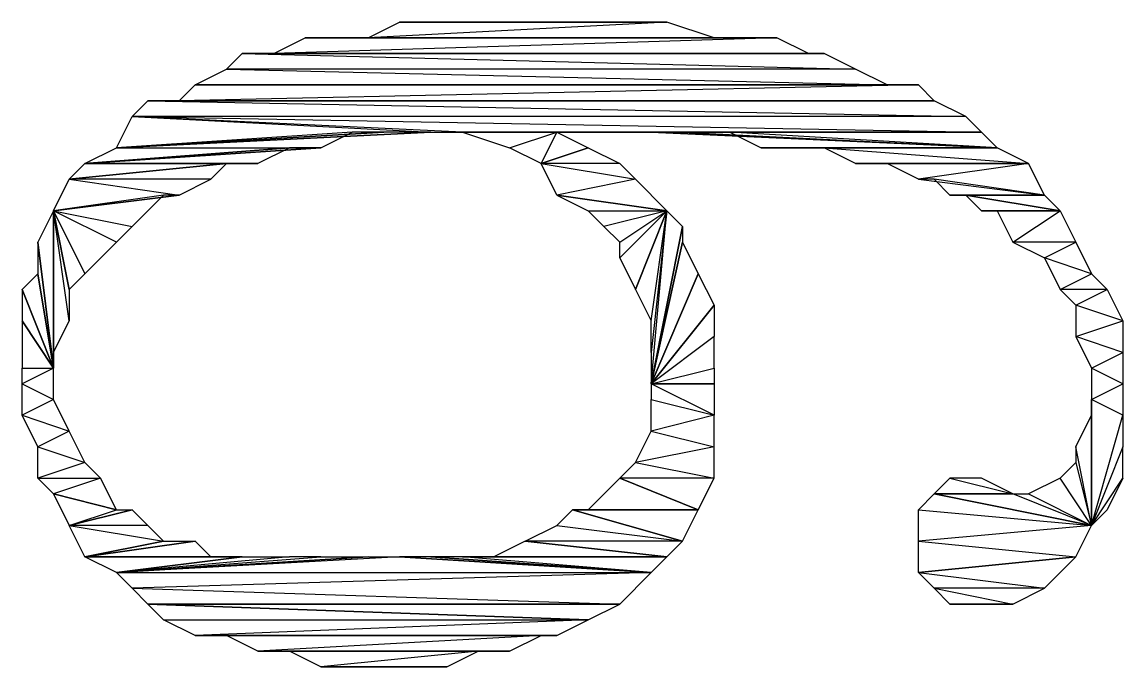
# Model space of a CAD drawing. Extents: x 0 to 7.8, y 0 to 11.
# Drawn here: x 0.535 to 0.71, y 1.38 to 1.4825 of the extents above; entities that cross this region are included whole.
import ezdxf

# ---------------------------------------------------------------- set-up
doc = ezdxf.new("R2010")
doc.units = 0
doc.header["$MEASUREMENT"] = 0
doc.linetypes.add('AUSGEZOGEN', pattern=[0])
doc.layers.get('0').update_dxf_attribs({"linetype": 'AUSGEZOGEN'})

msp = doc.modelspace()

# ---------------------------------------------------------------- linework, layer by layer
for points in [[(0.595, 1.4825), (0.6375, 1.4825), (0.6375, 1.4825), (0.59, 1.48), (0.595, 1.4825)], [(0.6375, 1.4825), (0.59, 1.48), (0.59, 1.48), (0.645, 1.48), (0.6375, 1.4825)], [(0.6, 1.4825), (0.6325, 1.4825), (0.6325, 1.4825), (0.595, 1.4825), (0.6, 1.4825)], [(0.6325, 1.4825), (0.595, 1.4825), (0.595, 1.4825), (0.6375, 1.4825), (0.6325, 1.4825)], [(0.6075, 1.4825), (0.6275, 1.4825), (0.6275, 1.4825), (0.6, 1.4825), (0.6075, 1.4825)], [(0.6275, 1.4825), (0.6, 1.4825), (0.6, 1.4825), (0.6325, 1.4825), (0.6275, 1.4825)], [(0.6125, 1.4825), (0.62, 1.4825), (0.62, 1.4825), (0.6075, 1.4825), (0.6125, 1.4825)], [(0.62, 1.4825), (0.6075, 1.4825), (0.6075, 1.4825), (0.6275, 1.4825), (0.62, 1.4825)], [(0.615, 1.4825), (0.6125, 1.4825), (0.6125, 1.4825), (0.62, 1.4825), (0.615, 1.4825)], [(0.58, 1.48), (0.655, 1.48), (0.655, 1.48), (0.575, 1.4775), (0.58, 1.48)], [(0.655, 1.48), (0.575, 1.4775), (0.575, 1.4775), (0.66, 1.4775), (0.655, 1.48)], [(0.585, 1.48), (0.65, 1.48), (0.65, 1.48), (0.58, 1.48), (0.585, 1.48)], [(0.65, 1.48), (0.58, 1.48), (0.58, 1.48), (0.655, 1.48), (0.65, 1.48)], [(0.59, 1.48), (0.645, 1.48), (0.645, 1.48), (0.585, 1.48), (0.59, 1.48)], [(0.645, 1.48), (0.585, 1.48), (0.585, 1.48), (0.65, 1.48), (0.645, 1.48)], [(0.57, 1.4775), (0.6675, 1.475), (0.6675, 1.475), (0.5675, 1.475), (0.57, 1.4775)], [(0.66, 1.4775), (0.6625, 1.4775), (0.6625, 1.4775), (0.57, 1.4775), (0.66, 1.4775)], [(0.6625, 1.4775), (0.57, 1.4775), (0.57, 1.4775), (0.6675, 1.475), (0.6625, 1.4775)], [(0.575, 1.4775), (0.66, 1.4775), (0.66, 1.4775), (0.57, 1.4775), (0.575, 1.4775), (0.575, 1.4775)], [(0.5675, 1.475), (0.6725, 1.4725), (0.6725, 1.4725), (0.5625, 1.4725), (0.5675, 1.475)], [(0.6675, 1.475), (0.5675, 1.475), (0.5675, 1.475), (0.6725, 1.4725), (0.6675, 1.475)], [(0.5625, 1.4725), (0.6775, 1.4725), (0.6775, 1.4725), (0.56, 1.47), (0.5625, 1.4725)], [(0.6775, 1.4725), (0.56, 1.47), (0.56, 1.47), (0.68, 1.47), (0.6775, 1.4725)], [(0.6725, 1.4725), (0.5625, 1.4725), (0.5625, 1.4725), (0.6775, 1.4725), (0.6725, 1.4725)], [(0.555, 1.47), (0.685, 1.4675), (0.685, 1.4675), (0.5525, 1.4675), (0.555, 1.47)], [(0.56, 1.47), (0.68, 1.47), (0.68, 1.47), (0.555, 1.47), (0.56, 1.47)], [(0.68, 1.47), (0.555, 1.47), (0.555, 1.47), (0.685, 1.4675), (0.68, 1.47)], [(0.5525, 1.4675), (0.6, 1.465), (0.6, 1.465), (0.55, 1.4625), (0.5525, 1.4675), (0.5525, 1.4675)], [(0.6875, 1.465), (0.605, 1.465), (0.605, 1.465), (0.5525, 1.4675), (0.6875, 1.465)], [(0.605, 1.465), (0.5525, 1.4675), (0.5525, 1.4675), (0.6, 1.465), (0.605, 1.465)], [(0.685, 1.4675), (0.5525, 1.4675), (0.5525, 1.4675), (0.6875, 1.465), (0.685, 1.4675), (0.685, 1.4675)], [(0.5875, 1.465), (0.55, 1.4625), (0.55, 1.4625), (0.5825, 1.4625), (0.5875, 1.465)], [(0.5925, 1.465), (0.5875, 1.465), (0.5875, 1.465), (0.55, 1.4625), (0.5925, 1.465), (0.5925, 1.465)], [(0.6, 1.465), (0.5925, 1.465), (0.5925, 1.465), (0.55, 1.4625), (0.6, 1.465), (0.6, 1.465)], [(0.605, 1.465), (0.6125, 1.4625), (0.6125, 1.4625), (0.62, 1.465), (0.605, 1.465)], [(0.6875, 1.465), (0.62, 1.465), (0.62, 1.465), (0.605, 1.465), (0.6875, 1.465)], [(0.62, 1.465), (0.605, 1.465), (0.605, 1.465), (0.605, 1.465), (0.62, 1.465), (0.62, 1.465)], [(0.6125, 1.4625), (0.62, 1.465), (0.62, 1.465), (0.6175, 1.46), (0.6125, 1.4625), (0.6125, 1.4625)], [(0.62, 1.465), (0.625, 1.4625), (0.625, 1.4625), (0.6175, 1.46), (0.62, 1.465), (0.62, 1.465)], [(0.6275, 1.465), (0.6875, 1.465), (0.6875, 1.465), (0.62, 1.465), (0.6275, 1.465)], [(0.635, 1.465), (0.6275, 1.465), (0.6275, 1.465), (0.6875, 1.465), (0.635, 1.465)], [(0.635, 1.465), (0.64, 1.465), (0.64, 1.465), (0.69, 1.4625), (0.635, 1.465), (0.635, 1.465)], [(0.6875, 1.465), (0.635, 1.465), (0.635, 1.465), (0.69, 1.4625), (0.6875, 1.465), (0.6875, 1.465)], [(0.69, 1.4625), (0.6475, 1.465), (0.6475, 1.465), (0.64, 1.465), (0.69, 1.4625), (0.69, 1.4625)], [(0.6525, 1.4625), (0.69, 1.4625), (0.69, 1.4625), (0.6475, 1.465), (0.6525, 1.4625)], [(0.5775, 1.4625), (0.5725, 1.46), (0.5725, 1.46), (0.545, 1.46), (0.5775, 1.4625), (0.5775, 1.4625)], [(0.5825, 1.4625), (0.5775, 1.4625), (0.5775, 1.4625), (0.545, 1.46), (0.5825, 1.4625), (0.5825, 1.4625)], [(0.55, 1.4625), (0.5825, 1.4625), (0.5825, 1.4625), (0.545, 1.46), (0.55, 1.4625), (0.55, 1.4625)], [(0.625, 1.4625), (0.63, 1.46), (0.63, 1.46), (0.6175, 1.46), (0.625, 1.4625)], [(0.6525, 1.4625), (0.6575, 1.4625), (0.6575, 1.4625), (0.69, 1.4625), (0.6525, 1.4625), (0.6525, 1.4625)], [(0.6575, 1.4625), (0.69, 1.4625), (0.69, 1.4625), (0.6625, 1.4625), (0.6575, 1.4625)], [(0.695, 1.46), (0.6675, 1.46), (0.6675, 1.46), (0.6625, 1.4625), (0.695, 1.46), (0.695, 1.46)], [(0.69, 1.4625), (0.6625, 1.4625), (0.6625, 1.4625), (0.695, 1.46), (0.69, 1.4625), (0.69, 1.4625)], [(0.5675, 1.46), (0.565, 1.4575), (0.565, 1.4575), (0.5425, 1.4575), (0.5675, 1.46), (0.5675, 1.46)], [(0.545, 1.46), (0.5675, 1.46), (0.5675, 1.46), (0.5425, 1.4575), (0.545, 1.46), (0.545, 1.46)], [(0.5725, 1.46), (0.545, 1.46), (0.545, 1.46), (0.5675, 1.46), (0.5725, 1.46)], [(0.63, 1.46), (0.6175, 1.46), (0.6175, 1.46), (0.6325, 1.4575), (0.63, 1.46)], [(0.6175, 1.46), (0.6325, 1.4575), (0.6325, 1.4575), (0.62, 1.455), (0.6175, 1.46)], [(0.6725, 1.46), (0.695, 1.46), (0.695, 1.46), (0.6675, 1.46), (0.6725, 1.46)], [(0.6725, 1.46), (0.695, 1.46), (0.695, 1.46), (0.6775, 1.4575), (0.6725, 1.46)], [(0.695, 1.46), (0.6775, 1.4575), (0.6775, 1.4575), (0.6975, 1.455), (0.695, 1.46), (0.695, 1.46)], [(0.5425, 1.4575), (0.56, 1.455), (0.56, 1.455), (0.54, 1.4525), (0.5425, 1.4575), (0.5425, 1.4575)], [(0.565, 1.4575), (0.5425, 1.4575), (0.5425, 1.4575), (0.56, 1.455), (0.565, 1.4575)], [(0.6325, 1.4575), (0.62, 1.455), (0.62, 1.455), (0.6375, 1.4525), (0.6325, 1.4575), (0.6325, 1.4575)], [(0.6975, 1.455), (0.68, 1.4575), (0.68, 1.4575), (0.6775, 1.4575), (0.6975, 1.455), (0.6975, 1.455)], [(0.6825, 1.455), (0.6975, 1.455), (0.6975, 1.455), (0.68, 1.4575), (0.6825, 1.455)], [(0.5575, 1.455), (0.54, 1.4525), (0.54, 1.4525), (0.5525, 1.45), (0.5575, 1.455), (0.5575, 1.455)], [(0.56, 1.455), (0.5575, 1.455), (0.5575, 1.455), (0.54, 1.4525), (0.56, 1.455), (0.56, 1.455)], [(0.62, 1.455), (0.625, 1.4525), (0.625, 1.4525), (0.6375, 1.4525), (0.62, 1.455)], [(0.6825, 1.455), (0.6975, 1.455), (0.6975, 1.455), (0.685, 1.455), (0.6825, 1.455)], [(0.685, 1.455), (0.6875, 1.4525), (0.6875, 1.4525), (0.7, 1.4525), (0.685, 1.455), (0.685, 1.455)], [(0.6975, 1.455), (0.685, 1.455), (0.685, 1.455), (0.7, 1.4525), (0.6975, 1.455), (0.6975, 1.455)], [(0.54, 1.4525), (0.5375, 1.4475), (0.5375, 1.4475), (0.54, 1.4275), (0.54, 1.4525), (0.54, 1.4525)], [(0.5525, 1.45), (0.55, 1.4475), (0.55, 1.4475), (0.54, 1.4525), (0.5525, 1.45)], [(0.55, 1.4475), (0.54, 1.4525), (0.54, 1.4525), (0.545, 1.4425), (0.55, 1.4475)], [(0.54, 1.4525), (0.545, 1.4425), (0.545, 1.4425), (0.5425, 1.44), (0.54, 1.4525), (0.54, 1.4525)], [(0.5425, 1.44), (0.5425, 1.435), (0.5425, 1.435), (0.54, 1.4525), (0.5425, 1.44)], [(0.5425, 1.435), (0.54, 1.4525), (0.54, 1.4525), (0.54, 1.43), (0.5425, 1.435)], [(0.54, 1.4525), (0.54, 1.43), (0.54, 1.43), (0.54, 1.4275), (0.54, 1.4525), (0.54, 1.4525)], [(0.625, 1.4525), (0.6375, 1.4525), (0.6375, 1.4525), (0.6275, 1.45), (0.625, 1.4525), (0.625, 1.4525)], [(0.6275, 1.45), (0.63, 1.4475), (0.63, 1.4475), (0.6375, 1.4525), (0.6275, 1.45)], [(0.63, 1.4475), (0.6375, 1.4525), (0.6375, 1.4525), (0.63, 1.445), (0.63, 1.4475)], [(0.6375, 1.4525), (0.63, 1.445), (0.63, 1.445), (0.6325, 1.44), (0.6375, 1.4525), (0.6375, 1.4525)], [(0.6325, 1.44), (0.635, 1.435), (0.635, 1.435), (0.6375, 1.4525), (0.6325, 1.44)], [(0.635, 1.435), (0.6375, 1.4525), (0.6375, 1.4525), (0.635, 1.43), (0.635, 1.435)], [(0.6375, 1.4525), (0.635, 1.43), (0.635, 1.43), (0.635, 1.425), (0.6375, 1.4525), (0.6375, 1.4525)], [(0.6375, 1.4525), (0.64, 1.45), (0.64, 1.45), (0.635, 1.425), (0.6375, 1.4525), (0.6375, 1.4525)], [(0.6875, 1.4525), (0.69, 1.4525), (0.69, 1.4525), (0.7, 1.4525), (0.6875, 1.4525), (0.6875, 1.4525)], [(0.6925, 1.4475), (0.7, 1.4525), (0.7, 1.4525), (0.69, 1.4525), (0.6925, 1.4475), (0.6925, 1.4475)], [(0.7025, 1.4475), (0.6925, 1.4475), (0.6925, 1.4475), (0.7, 1.4525), (0.7025, 1.4475)], [(0.64, 1.45), (0.64, 1.4475), (0.64, 1.4475), (0.635, 1.425), (0.64, 1.45), (0.64, 1.45)], [(0.5375, 1.4475), (0.5375, 1.4425), (0.5375, 1.4425), (0.54, 1.4275), (0.5375, 1.4475), (0.5375, 1.4475)], [(0.64, 1.4475), (0.6425, 1.4425), (0.6425, 1.4425), (0.635, 1.425), (0.64, 1.4475), (0.64, 1.4475)], [(0.6975, 1.445), (0.7025, 1.4475), (0.7025, 1.4475), (0.6925, 1.4475), (0.6975, 1.445)], [(0.705, 1.4425), (0.6975, 1.445), (0.6975, 1.445), (0.7025, 1.4475), (0.705, 1.4425)], [(0.7, 1.44), (0.705, 1.4425), (0.705, 1.4425), (0.6975, 1.445), (0.7, 1.44)], [(0.5375, 1.4425), (0.535, 1.44), (0.535, 1.44), (0.54, 1.4275), (0.5375, 1.4425), (0.5375, 1.4425)], [(0.6425, 1.4425), (0.645, 1.4375), (0.645, 1.4375), (0.635, 1.425), (0.6425, 1.4425), (0.6425, 1.4425)], [(0.7075, 1.44), (0.7, 1.44), (0.7, 1.44), (0.705, 1.4425), (0.7075, 1.44)], [(0.535, 1.44), (0.535, 1.435), (0.535, 1.435), (0.54, 1.4275), (0.535, 1.44), (0.535, 1.44)], [(0.7025, 1.4375), (0.7075, 1.44), (0.7075, 1.44), (0.7, 1.44), (0.7025, 1.4375)], [(0.71, 1.435), (0.7025, 1.4375), (0.7025, 1.4375), (0.7075, 1.44), (0.71, 1.435)], [(0.645, 1.4375), (0.645, 1.4325), (0.645, 1.4325), (0.635, 1.425), (0.645, 1.4375), (0.645, 1.4375)], [(0.7025, 1.4325), (0.71, 1.435), (0.71, 1.435), (0.7025, 1.4375), (0.7025, 1.4325)], [(0.535, 1.435), (0.535, 1.4275), (0.535, 1.4275), (0.54, 1.4275), (0.535, 1.435), (0.535, 1.435)], [(0.71, 1.43), (0.7025, 1.4325), (0.7025, 1.4325), (0.71, 1.435), (0.71, 1.43)], [(0.635, 1.425), (0.645, 1.4275), (0.645, 1.4275), (0.645, 1.4325), (0.635, 1.425), (0.635, 1.425)], [(0.705, 1.4275), (0.71, 1.43), (0.71, 1.43), (0.7025, 1.4325), (0.705, 1.4275)], [(0.71, 1.425), (0.705, 1.4275), (0.705, 1.4275), (0.71, 1.43), (0.71, 1.425)], [(0.535, 1.4275), (0.54, 1.4275), (0.54, 1.4275), (0.535, 1.425), (0.535, 1.4275)], [(0.54, 1.4275), (0.535, 1.425), (0.535, 1.425), (0.54, 1.4225), (0.54, 1.4275), (0.54, 1.4275)], [(0.645, 1.425), (0.635, 1.425), (0.635, 1.425), (0.645, 1.4275), (0.645, 1.425)], [(0.705, 1.4225), (0.71, 1.425), (0.71, 1.425), (0.705, 1.4275), (0.705, 1.4225)], [(0.535, 1.425), (0.54, 1.4225), (0.54, 1.4225), (0.535, 1.42), (0.535, 1.425)], [(0.635, 1.4225), (0.645, 1.42), (0.645, 1.42), (0.635, 1.425), (0.635, 1.4225)], [(0.645, 1.42), (0.635, 1.425), (0.635, 1.425), (0.645, 1.425), (0.645, 1.42), (0.645, 1.42)], [(0.71, 1.42), (0.705, 1.4225), (0.705, 1.4225), (0.71, 1.425), (0.71, 1.42)], [(0.54, 1.4225), (0.535, 1.42), (0.535, 1.42), (0.5425, 1.4175), (0.54, 1.4225), (0.54, 1.4225)], [(0.635, 1.4225), (0.645, 1.42), (0.645, 1.42), (0.635, 1.4175), (0.635, 1.4225), (0.635, 1.4225)], [(0.705, 1.4225), (0.705, 1.42), (0.705, 1.42), (0.705, 1.4025), (0.705, 1.4225), (0.705, 1.4225)], [(0.705, 1.4025), (0.71, 1.42), (0.71, 1.42), (0.705, 1.4225), (0.705, 1.4025)], [(0.535, 1.42), (0.5425, 1.4175), (0.5425, 1.4175), (0.5375, 1.415), (0.535, 1.42), (0.535, 1.42)], [(0.645, 1.42), (0.635, 1.4175), (0.635, 1.4175), (0.645, 1.415), (0.645, 1.42), (0.645, 1.42)], [(0.705, 1.4025), (0.7025, 1.415), (0.7025, 1.415), (0.705, 1.42), (0.705, 1.4025), (0.705, 1.4025)], [(0.71, 1.415), (0.705, 1.4025), (0.705, 1.4025), (0.71, 1.42), (0.71, 1.415)], [(0.5425, 1.4175), (0.5375, 1.415), (0.5375, 1.415), (0.545, 1.4125), (0.5425, 1.4175), (0.5425, 1.4175)], [(0.635, 1.4175), (0.645, 1.415), (0.645, 1.415), (0.6325, 1.4125), (0.635, 1.4175), (0.635, 1.4175)], [(0.5375, 1.415), (0.545, 1.4125), (0.545, 1.4125), (0.5375, 1.41), (0.5375, 1.415), (0.5375, 1.415)], [(0.645, 1.415), (0.6325, 1.4125), (0.6325, 1.4125), (0.645, 1.41), (0.645, 1.415), (0.645, 1.415)], [(0.7025, 1.4125), (0.705, 1.4025), (0.705, 1.4025), (0.7025, 1.415), (0.7025, 1.4125)], [(0.705, 1.4025), (0.71, 1.41), (0.71, 1.41), (0.71, 1.415), (0.705, 1.4025), (0.705, 1.4025)], [(0.545, 1.4125), (0.5375, 1.41), (0.5375, 1.41), (0.5475, 1.41), (0.545, 1.4125), (0.545, 1.4125)], [(0.6325, 1.4125), (0.645, 1.41), (0.645, 1.41), (0.63, 1.41), (0.6325, 1.4125), (0.6325, 1.4125)], [(0.705, 1.4025), (0.7, 1.41), (0.7, 1.41), (0.7025, 1.4125), (0.705, 1.4025), (0.705, 1.4025)], [(0.5375, 1.41), (0.5475, 1.41), (0.5475, 1.41), (0.54, 1.4075), (0.5375, 1.41), (0.5375, 1.41)], [(0.5475, 1.41), (0.54, 1.4075), (0.54, 1.4075), (0.55, 1.405), (0.5475, 1.41), (0.5475, 1.41)], [(0.63, 1.41), (0.625, 1.405), (0.625, 1.405), (0.6425, 1.405), (0.63, 1.41), (0.63, 1.41)], [(0.645, 1.41), (0.63, 1.41), (0.63, 1.41), (0.6425, 1.405), (0.645, 1.41), (0.645, 1.41)], [(0.6825, 1.41), (0.6925, 1.4075), (0.6925, 1.4075), (0.68, 1.4075), (0.6825, 1.41)], [(0.6875, 1.41), (0.6825, 1.41), (0.6825, 1.41), (0.6925, 1.4075), (0.6875, 1.41)], [(0.695, 1.4075), (0.705, 1.4025), (0.705, 1.4025), (0.7, 1.41), (0.695, 1.4075)], [(0.7075, 1.405), (0.705, 1.4025), (0.705, 1.4025), (0.71, 1.41), (0.7075, 1.405)], [(0.5425, 1.4025), (0.55, 1.405), (0.55, 1.405), (0.54, 1.4075), (0.5425, 1.4025), (0.5425, 1.4025)], [(0.68, 1.4075), (0.6775, 1.405), (0.6775, 1.405), (0.705, 1.4025), (0.68, 1.4075)], [(0.68, 1.4075), (0.705, 1.4025), (0.705, 1.4025), (0.6925, 1.4075), (0.68, 1.4075)], [(0.6925, 1.4075), (0.68, 1.4075), (0.68, 1.4075), (0.6925, 1.4075), (0.6925, 1.4075), (0.6925, 1.4075)], [(0.705, 1.4025), (0.6925, 1.4075), (0.6925, 1.4075), (0.695, 1.4075), (0.705, 1.4025), (0.705, 1.4025)], [(0.5525, 1.405), (0.555, 1.4025), (0.555, 1.4025), (0.5425, 1.4025), (0.5525, 1.405), (0.5525, 1.405)], [(0.5525, 1.405), (0.5425, 1.4025), (0.5425, 1.4025), (0.55, 1.405), (0.5525, 1.405)], [(0.6225, 1.405), (0.62, 1.4025), (0.62, 1.4025), (0.64, 1.4), (0.6225, 1.405), (0.6225, 1.405)], [(0.625, 1.405), (0.6425, 1.405), (0.6425, 1.405), (0.6225, 1.405), (0.625, 1.405)], [(0.6425, 1.405), (0.6225, 1.405), (0.6225, 1.405), (0.64, 1.4), (0.6425, 1.405), (0.6425, 1.405)], [(0.6775, 1.405), (0.705, 1.4025), (0.705, 1.4025), (0.6775, 1.4), (0.6775, 1.405)], [(0.555, 1.4025), (0.5425, 1.4025), (0.5425, 1.4025), (0.5575, 1.4), (0.555, 1.4025)], [(0.5425, 1.4025), (0.5575, 1.4), (0.5575, 1.4), (0.545, 1.3975), (0.5425, 1.4025), (0.5425, 1.4025)], [(0.62, 1.4025), (0.64, 1.4), (0.64, 1.4), (0.615, 1.4), (0.62, 1.4025), (0.62, 1.4025)], [(0.705, 1.4025), (0.6775, 1.4), (0.6775, 1.4), (0.7025, 1.3975), (0.705, 1.4025)], [(0.5625, 1.4), (0.565, 1.3975), (0.565, 1.3975), (0.545, 1.3975), (0.5625, 1.4), (0.5625, 1.4)], [(0.5575, 1.4), (0.5625, 1.4), (0.5625, 1.4), (0.545, 1.3975), (0.5575, 1.4), (0.5575, 1.4)], [(0.615, 1.4), (0.61, 1.3975), (0.61, 1.3975), (0.6375, 1.3975), (0.615, 1.4), (0.615, 1.4)], [(0.64, 1.4), (0.615, 1.4), (0.615, 1.4), (0.6375, 1.3975), (0.64, 1.4), (0.64, 1.4)], [(0.6775, 1.4), (0.7025, 1.3975), (0.7025, 1.3975), (0.6775, 1.395), (0.6775, 1.4), (0.6775, 1.4)], [(0.565, 1.3975), (0.545, 1.3975), (0.545, 1.3975), (0.57, 1.3975), (0.565, 1.3975)], [(0.545, 1.3975), (0.57, 1.3975), (0.57, 1.3975), (0.55, 1.395), (0.545, 1.3975), (0.545, 1.3975)], [(0.59, 1.3975), (0.595, 1.3975), (0.595, 1.3975), (0.55, 1.395), (0.59, 1.3975)], [(0.595, 1.3975), (0.55, 1.395), (0.55, 1.395), (0.635, 1.395), (0.595, 1.3975)], [(0.59, 1.3975), (0.55, 1.395), (0.55, 1.395), (0.5825, 1.3975), (0.59, 1.3975)], [(0.55, 1.395), (0.5825, 1.3975), (0.5825, 1.3975), (0.5775, 1.3975), (0.55, 1.395), (0.55, 1.395)], [(0.57, 1.3975), (0.5775, 1.3975), (0.5775, 1.3975), (0.55, 1.395), (0.57, 1.3975), (0.57, 1.3975)], [(0.6, 1.3975), (0.595, 1.3975), (0.595, 1.3975), (0.635, 1.395), (0.6, 1.3975), (0.6, 1.3975)], [(0.6, 1.3975), (0.635, 1.395), (0.635, 1.395), (0.605, 1.3975), (0.6, 1.3975)], [(0.635, 1.395), (0.605, 1.3975), (0.605, 1.3975), (0.6375, 1.3975), (0.635, 1.395), (0.635, 1.395)], [(0.61, 1.3975), (0.6375, 1.3975), (0.6375, 1.3975), (0.605, 1.3975), (0.61, 1.3975), (0.61, 1.3975)], [(0.7025, 1.3975), (0.7025, 1.3975), (0.7025, 1.3975), (0.6775, 1.395), (0.7025, 1.3975)], [(0.7025, 1.3975), (0.6775, 1.395), (0.6775, 1.395), (0.6975, 1.3925), (0.7025, 1.3975)], [(0.55, 1.395), (0.635, 1.395), (0.635, 1.395), (0.5525, 1.3925), (0.55, 1.395)], [(0.635, 1.395), (0.5525, 1.3925), (0.5525, 1.3925), (0.63, 1.39), (0.635, 1.395)], [(0.6775, 1.395), (0.6975, 1.3925), (0.6975, 1.3925), (0.68, 1.3925), (0.6775, 1.395)], [(0.5525, 1.3925), (0.63, 1.39), (0.63, 1.39), (0.555, 1.39), (0.5525, 1.3925), (0.5525, 1.3925)], [(0.6975, 1.3925), (0.68, 1.3925), (0.68, 1.3925), (0.6925, 1.39), (0.6975, 1.3925)], [(0.68, 1.3925), (0.6925, 1.39), (0.6925, 1.39), (0.6825, 1.39), (0.68, 1.3925)], [(0.555, 1.39), (0.5575, 1.3875), (0.5575, 1.3875), (0.625, 1.3875), (0.555, 1.39)], [(0.63, 1.39), (0.63, 1.39), (0.63, 1.39), (0.555, 1.39), (0.63, 1.39)], [(0.63, 1.39), (0.555, 1.39), (0.555, 1.39), (0.625, 1.3875), (0.63, 1.39), (0.63, 1.39)], [(0.6925, 1.39), (0.6825, 1.39), (0.6825, 1.39), (0.69, 1.39), (0.6925, 1.39)], [(0.6825, 1.39), (0.69, 1.39), (0.69, 1.39), (0.6875, 1.39), (0.6825, 1.39), (0.6825, 1.39)], [(0.5575, 1.3875), (0.625, 1.3875), (0.625, 1.3875), (0.5625, 1.385), (0.5575, 1.3875)], [(0.625, 1.3875), (0.5625, 1.385), (0.5625, 1.385), (0.62, 1.385), (0.625, 1.3875)], [(0.5625, 1.385), (0.62, 1.385), (0.62, 1.385), (0.5675, 1.385), (0.5625, 1.385)], [(0.62, 1.385), (0.5675, 1.385), (0.5675, 1.385), (0.6175, 1.385), (0.62, 1.385)], [(0.5675, 1.385), (0.6175, 1.385), (0.6175, 1.385), (0.5725, 1.3825), (0.5675, 1.385)], [(0.6175, 1.385), (0.5725, 1.3825), (0.5725, 1.3825), (0.6125, 1.3825), (0.6175, 1.385)], [(0.5725, 1.3825), (0.6125, 1.3825), (0.6125, 1.3825), (0.5775, 1.3825), (0.5725, 1.3825)], [(0.6125, 1.3825), (0.5775, 1.3825), (0.5775, 1.3825), (0.6075, 1.3825), (0.6125, 1.3825)], [(0.5775, 1.3825), (0.6075, 1.3825), (0.6075, 1.3825), (0.5825, 1.38), (0.5775, 1.3825)], [(0.6075, 1.3825), (0.5825, 1.38), (0.5825, 1.38), (0.6025, 1.38), (0.6075, 1.3825)], [(0.5825, 1.38), (0.6025, 1.38), (0.6025, 1.38), (0.5875, 1.38), (0.5825, 1.38)], [(0.6025, 1.38), (0.5875, 1.38), (0.5875, 1.38), (0.5975, 1.38), (0.6025, 1.38)], [(0.5875, 1.38), (0.5975, 1.38), (0.5975, 1.38), (0.595, 1.38), (0.5875, 1.38), (0.5875, 1.38)]]:
    msp.add_lwpolyline(points)

doc.saveas('drawing.dxf')
